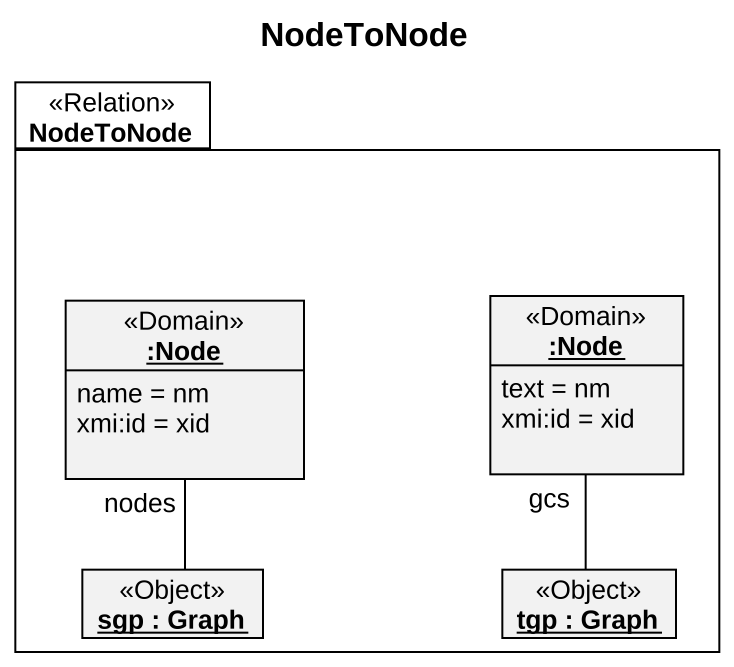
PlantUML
@startuml
title NodeToNode
hide circle
hide empty members
package NodeToNode <<Relation>> {
  object ":Node" as Node_ <<Domain>> {
    name = nm
    xmi:id = xid
  }
  object ":Node" as Node__2 <<Domain>> {
    text = nm
    xmi:id = xid
  }
  object "sgp : Graph" as sgp <<Object>>
  object "tgp : Graph" as tgp <<Object>>
}
Node_ -- sgp : nodes
Node__2 -- tgp : gcs
@enduml
